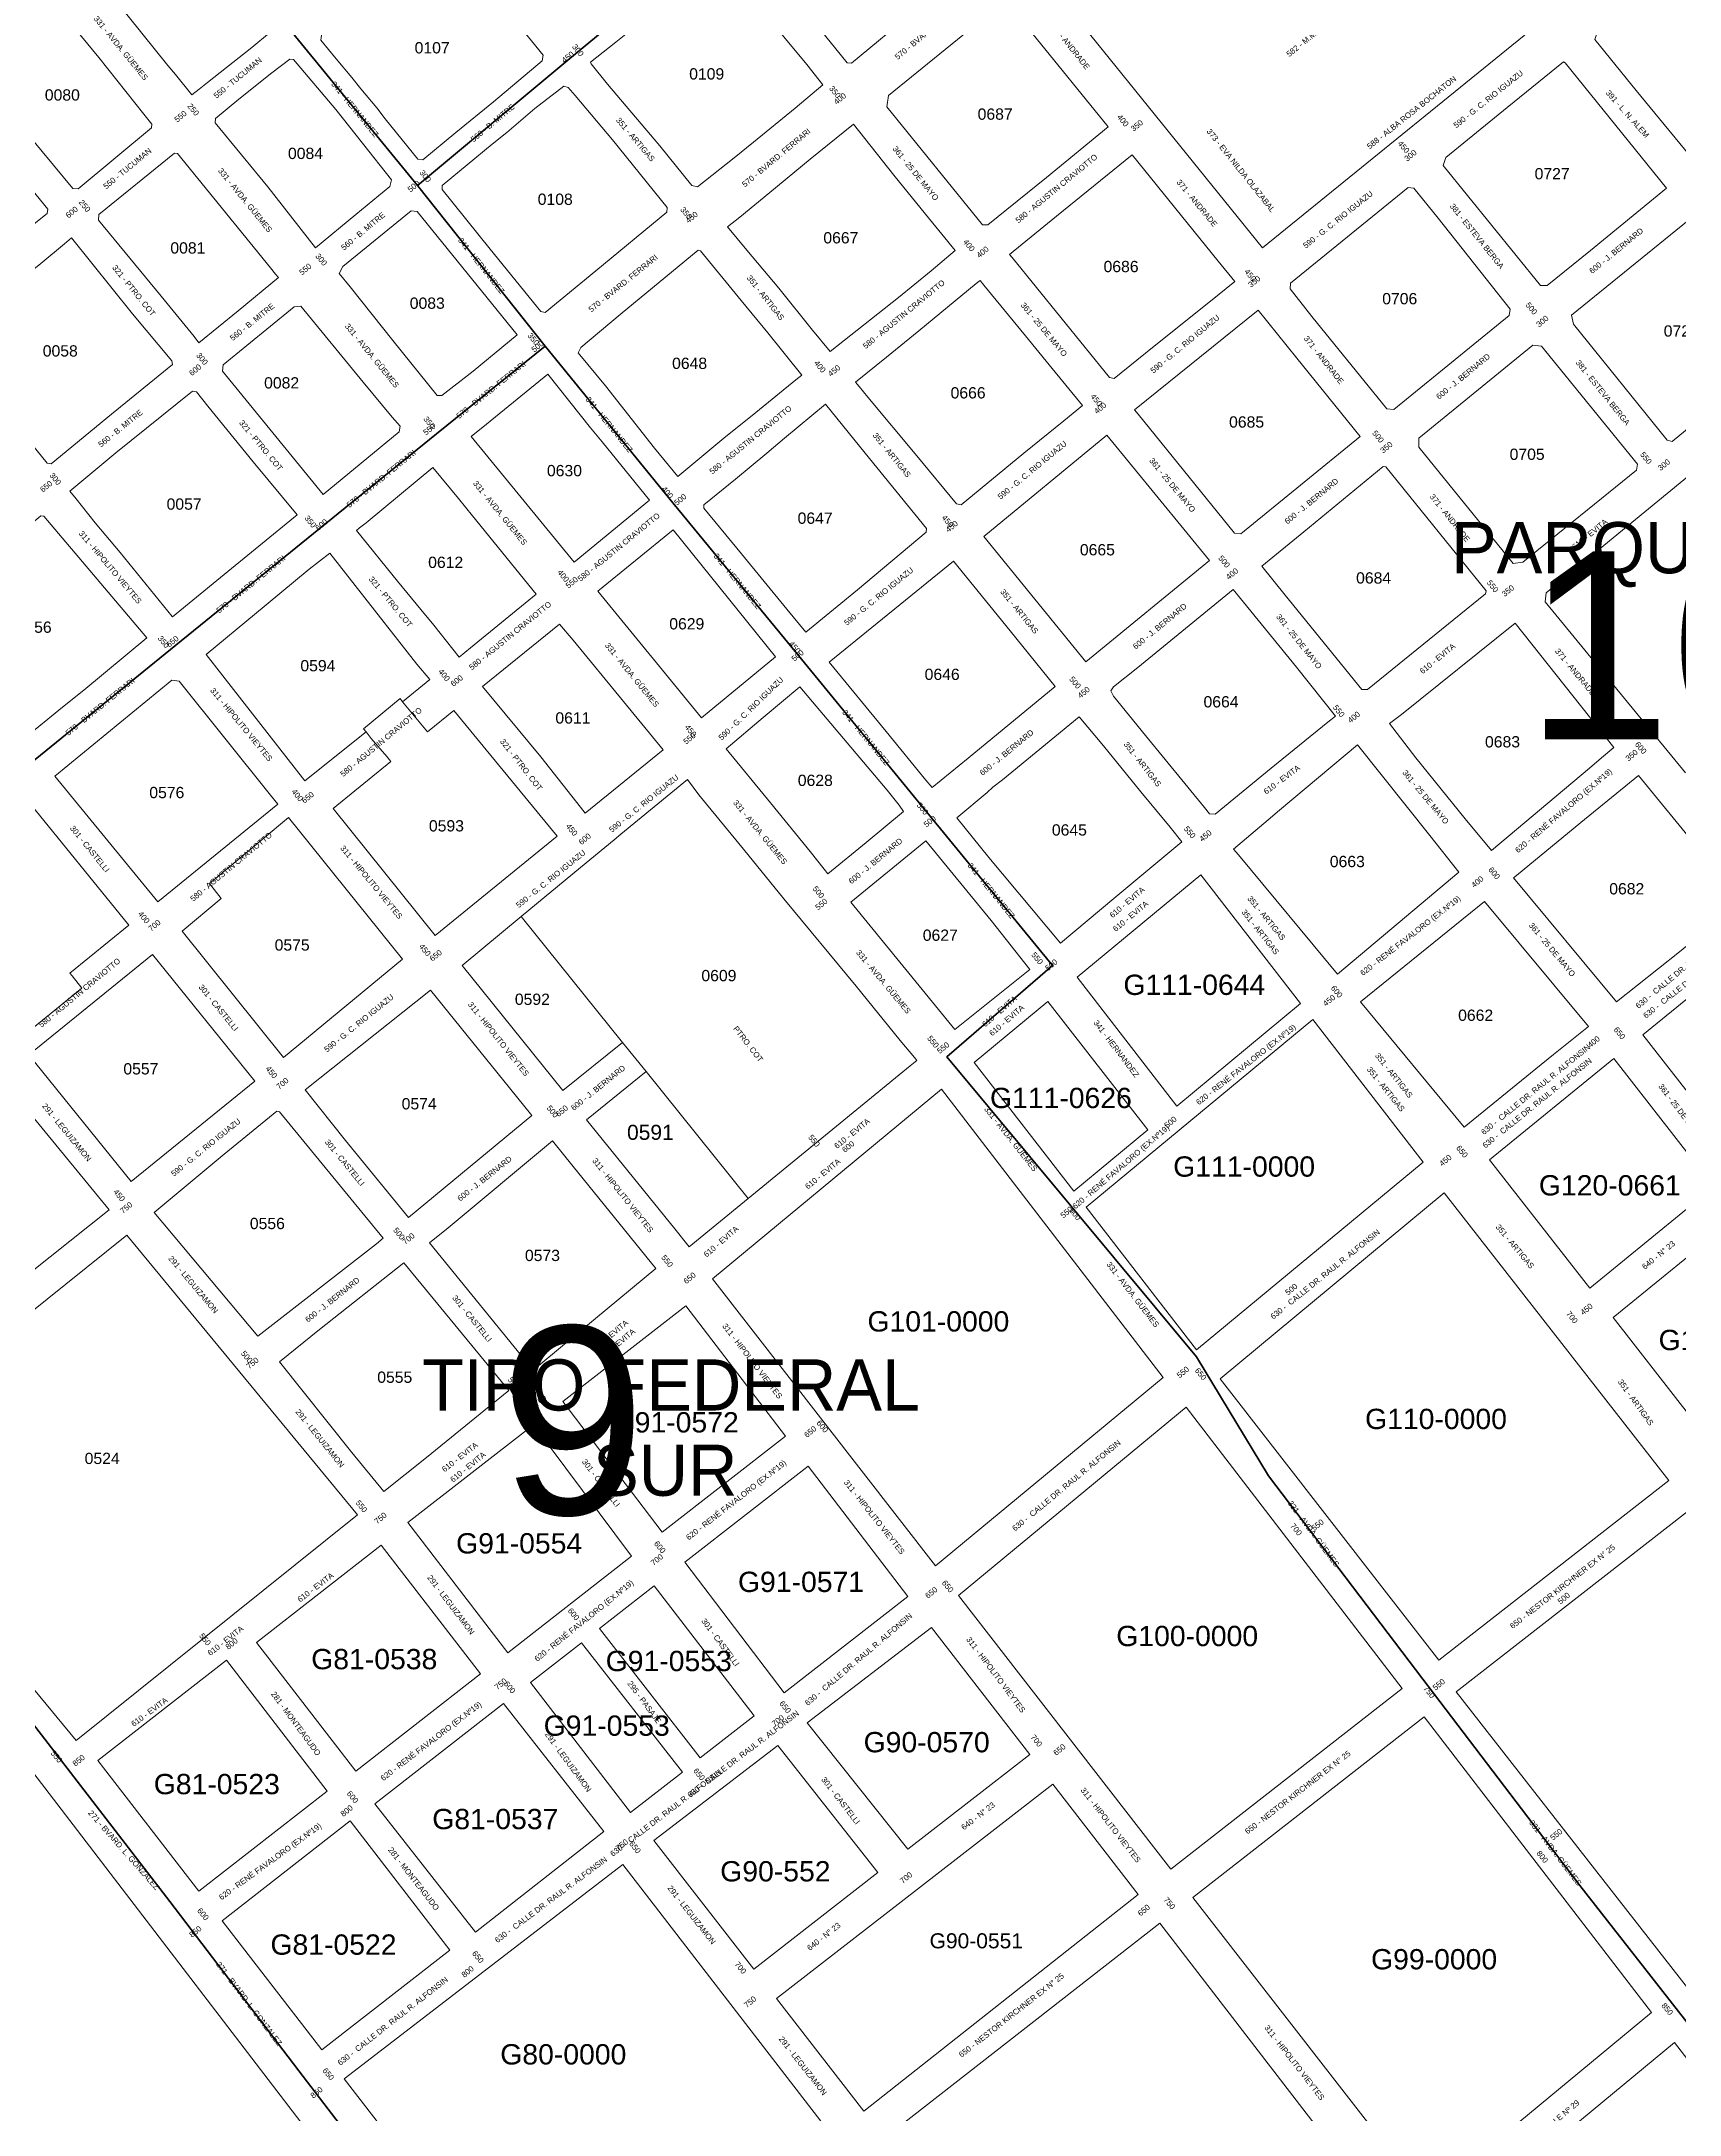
# Model space of a CAD drawing. Header units: millimetres. Extents: x -1182 to 19581, y -461 to 14363.
# Drawn here: x 16186 to 17057, y 10346 to 11450 of the extents above; entities that cross this region are included whole.
import ezdxf
from ezdxf.enums import TextEntityAlignment as Align

# ---------------------------------------------------------------- set-up
doc = ezdxf.new("R2010")
doc.units = ezdxf.units.MM
doc.layers.add('Barrios', color=70, linetype='Continuous', lineweight=40, true_color=0x94f532)
doc.layers.add('Barrios_Id', color=102, linetype='Continuous', lineweight=40)
doc.layers.add('Manzana', color=4, linetype='Continuous', lineweight=9)
doc.layers.add('Calle_id', color=7, linetype='Continuous')
doc.layers.add('Manzana_Id', color=6, linetype='Continuous')
doc.styles.add('Calle_Id', font='@Arial Unicode MS')
doc.styles.add('Manzana', font='@Arial Unicode MS')
doc.styles.add('SuperP', font='arial.ttf')

msp = doc.modelspace()

# ---------------------------------------------------------------- linework, layer by layer
at = {"layer": 'Barrios', "lineweight": 50}
for points in [[(17094.9, 11941.9), (16984.7, 11860.8), (16953.7, 11838), (16872, 11771), (16790.8, 11704.5), (16709.4, 11639.3), (16669.3, 11606.6), (16629, 11573.7), (16547.2, 11507), (16465.8, 11439.6), (16385.8, 11372.9)], [(16385.8, 11372.9), (16319.2, 11454.2), (16254.4, 11533.2), (16188.3, 11613.9), (16123.1, 11695.2), (16073, 11754.5)], [(16453.8, 11287.5), (16385.8, 11372.9)]]:
    msp.add_lwpolyline(points, dxfattribs=at)
at = {"layer": 'Barrios'}
for points in [[(16011.8, 10927.4), (16094.8, 10996.4), (16176.7, 11062.9), (16257.2, 11128.3), (16337, 11193), (16395.9, 11240.8), (16453.8, 11287.5)], [(16453.8, 11287.5), (16521.7, 11204), (16590.2, 11120.8), (16658.5, 11037.5), (16723.7, 10957.8), (16667.4, 10909.2), (16800.4, 10749.7), (16838.6, 10686.3), (16920.8, 10578.2), (17004.3, 10468.4), (17124, 10315.4)], [(16011.8, 10927.4), (15932.1, 10862.6), (16001, 10777.6), (16069.9, 10692.3), (16179.2, 10557), (16254, 10459.8), (16322.7, 10369.8), (16388.7, 10283.5)]]:
    msp.add_lwpolyline(points, dxfattribs=at)
at = {"layer": 'Manzana'}
for points in [[(17070.1, 11530.1), (17141.9, 11588.4), (17022.3, 11734.4), (16717.2, 11486.3), (16835.4, 11339.7), (16996.3, 11470.2)], [(17060.5, 11060.3), (16985.9, 11151.4), (16986.4, 11156.2), (17069.6, 11224.4), (17099.7, 11249)], [(16358.4, 11082.2), (16325.9, 11056.2), (16273.3, 11123.3), (16305.3, 11149.8), (16328.2, 11168.7), (16339.1, 11177.2), (16352.7, 11160.1), (16385.5, 11118.2), (16392.3, 11110.1), (16377.9, 11098.2)], [(16377.9, 11098.2), (16391.1, 11082.2), (16405.1, 11093.5), (16460.1, 11026.6), (16395.2, 10973.9), (16340.9, 11041.4), (16371.6, 11066.4), (16369.4, 11069.1), (16361.1, 11078.7), (16358.4, 11082.2)], [(16377.9, 11098.2), (16376.6, 11099.9), (16357.1, 11083.8), (16358.4, 11082.2)], [(16440.9, 10983.9), (16472.6, 11010.1), (16490.4, 11024.8), (16494, 11027.7), (16529.4, 11056.8), (16535.6, 11048.6), (16559.2, 11019.8), (16580.7, 10993.3), (16619.3, 10946.8), (16642.7, 10918), (16650.2, 10908.9), (16651.6, 10907.4), (16648, 10904.5), (16561.8, 10833.9)], [(16440.9, 10983.9), (16409.5, 10957.8), (16463.2, 10891.3), (16494.9, 10916.9)], [(16440.9, 10983.9), (16494.9, 10916.9)], [(16011.3, 10783.8), (16065.6, 10718.9), (16073.2, 10709.7), (16221.8, 10827.9), (16151.9, 10912.8)], [(16494.9, 10916.9), (16507.4, 10901.4)], [(16507.4, 10901.4), (16475.7, 10875.8), (16522.8, 10817.7), (16530.3, 10808.1), (16561.8, 10833.9)], [(16507.4, 10901.4), (16561.8, 10833.9)], [(16377.7, 10271.9), (16064.4, 10680.8), (15910.7, 10558.2), (16137.8, 10256.7)], [(17248.7, 10426.9), (17061.6, 10667.3), (16938.5, 10571.3), (17127.6, 10329.5)], [(16668.8, 10254.4), (16495.1, 10479.5), (16346.8, 10365.5), (16402, 10294.2)], [(16980, 10189.7), (16780.8, 10448.3), (16633.7, 10333.5), (16700.3, 10246.9)], [(17111.4, 10311), (17054.7, 10384.8), (16935.2, 10285.9), (16993.8, 10210.4)]]:
    msp.add_lwpolyline(points, dxfattribs=at)
for points in [[(17157, 11573.1), (17062, 11494.5), (17013.5, 11454.3), (17012.3, 11450.6), (17034.4, 11423.5), (17070, 11380.1), (17134.3, 11437.3), (17132.6, 11439.4), (17212, 11506.2)], [(16625.3, 11560.3), (16628.4, 11560), (16652.2, 11530.8), (16681.9, 11494.5), (16681.6, 11491.6), (16650.6, 11466.1), (16616.7, 11438), (16614.5, 11438.2), (16562.3, 11502.7), (16561.9, 11507.9), (16588.6, 11529.9)], [(16253.8, 11522), (16254.6, 11521.2), (16273.9, 11497.9), (16307.1, 11457.4), (16307.1, 11454.2), (16297.6, 11446.3), (16274.1, 11427.7), (16269.6, 11424.1), (16265.8, 11421.2), (16257, 11431.9), (16253, 11436.8), (16225.3, 11471.1), (16213.4, 11485.7), (16213.7, 11489.2)], [(16398.3, 11505.9), (16365, 11479), (16335, 11454.5), (16334.6, 11451.6), (16334.4, 11450.2), (16342.5, 11440.3), (16350.8, 11430.4), (16355.7, 11424.3), (16364.1, 11414.2), (16368.6, 11408.4), (16386, 11387), (16388.7, 11386.5), (16406.2, 11401.1), (16426.2, 11417.4), (16452.2, 11439.2), (16452.7, 11442.3), (16423.9, 11477.8), (16401, 11505.7)], [(16544.8, 11492.4), (16517.1, 11469.8), (16491.4, 11449.2), (16477.8, 11438.5), (16478.3, 11437.7), (16486.9, 11426.8), (16514.8, 11394.1), (16531.8, 11373), (16534.8, 11372.2), (16554.4, 11387.6), (16564.6, 11395.9), (16586.7, 11414.1), (16601.5, 11426.4), (16593, 11437.3), (16580.7, 11452), (16547.8, 11492.3)], [(16191.4, 11471), (16193.3, 11468.7), (16201.2, 11459.3), (16216.3, 11441), (16240.2, 11410.9), (16244.5, 11405.6), (16244.2, 11403.6), (16205.3, 11371.2), (16202.4, 11371.4), (16175.8, 11403.5), (16165.5, 11416.3), (16150.1, 11435), (16150.2, 11437.4), (16180.6, 11462.5), (16189, 11469.3)], [(16700.1, 11469.9), (16712.8, 11454.1), (16753.3, 11404.1), (16720.5, 11377.2), (16689.3, 11352), (16686.5, 11351.9), (16635.6, 11414.7), (16636.4, 11420.8), (16666.6, 11445.2), (16696.6, 11469.6)], [(16317.8, 11440.1), (16308.2, 11432.9), (16290.7, 11418.8), (16278.3, 11408.6), (16278.1, 11406.3), (16306.1, 11372.2), (16331.6, 11339.8), (16353, 11357.5), (16371.1, 11372.4), (16372, 11376), (16356.6, 11395.4), (16342.3, 11413.4), (16319.9, 11439.9)], [(16995.7, 11438.8), (16996.5, 11438.1), (17050.4, 11371.5), (17010, 11338.4), (16986.9, 11319.7), (16983.4, 11319.7), (16931.6, 11383.6), (16933, 11387.8), (16965.7, 11414.5)], [(16133.3, 11423.3), (16137.2, 11423.2), (16146.2, 11412.1), (16175.9, 11376.4), (16189.1, 11360.4), (16188.8, 11358), (16182.7, 11353.3), (16155.4, 11330.4), (16125.9, 11306.3), (16123, 11306.6), (16085.5, 11352.3), (16069.7, 11371.8), (16083.3, 11383), (16103.6, 11399.3), (16124, 11416.2), (16126.6, 11418.2)], [(16463.6, 11425.8), (16465.9, 11425.1), (16469.7, 11420.8), (16489.6, 11397.3), (16518.7, 11361.2), (16518.5, 11358.7), (16480.7, 11327.5), (16453.8, 11305.4), (16451.4, 11305.8), (16424.5, 11339), (16399, 11370.7), (16398.9, 11373), (16425.5, 11394.9), (16433.3, 11401.1), (16448.3, 11413.9)], [(16617.8, 11405.6), (16639.2, 11378.4), (16656.1, 11357.7), (16672, 11338.4), (16659.1, 11327.5), (16641.7, 11313.4), (16605.4, 11284.5), (16596, 11295.9), (16578, 11318.3), (16561.1, 11338.5), (16550.8, 11350.9), (16557.4, 11356.1), (16573.3, 11369.1), (16594.7, 11387)], [(16256.4, 11390.2), (16258.1, 11389.9), (16307.5, 11329.1), (16310.3, 11325.7), (16311.8, 11323.9), (16290.3, 11306.3), (16269.5, 11289.2), (16266.9, 11292.5), (16249.4, 11314), (16216.1, 11354.5), (16216.2, 11357.4)], [(16766.2, 11389.3), (16725.9, 11356.6), (16700.9, 11336.2), (16702.2, 11334.6), (16754, 11270.7), (16756.6, 11270.3), (16776.9, 11286.7), (16807.8, 11311.4), (16820.7, 11321.9), (16811.9, 11332.7)], [(16912.9, 11371.8), (16916, 11371.5), (16928.9, 11355.5), (16967.3, 11307.1), (16966.8, 11303.7), (16905.3, 11253.7), (16901.6, 11254), (16861.8, 11303.2), (16850.2, 11318), (16850.4, 11321)], [(16382.5, 11359.4), (16346, 11329.8), (16344.2, 11326.1), (16349.9, 11319), (16372.6, 11290.4), (16396.2, 11261.2), (16398.8, 11261.1), (16415.4, 11274.1), (16438.9, 11293.4), (16385.7, 11359.1)], [(17061.9, 11354.3), (17065.1, 11354.2), (17116.3, 11291.1), (17115.5, 11287.1), (17060.5, 11242.5), (17053.4, 11236.7), (17050.9, 11237.4), (17000.9, 11299.2), (16999.9, 11304)], [(16201.6, 11345), (16234.2, 11304.7), (16255.1, 11279.7), (16255.4, 11277.6), (16223, 11251.2), (16190.9, 11224.8), (16188.8, 11225.1), (16167.3, 11251.6), (16136.8, 11289.6), (16137, 11292.5), (16151.9, 11304.7), (16171.5, 11320.2), (16185.3, 11331.4), (16198, 11341.9)], [(16535.1, 11338.5), (16493.6, 11304.2), (16472.7, 11286.8), (16471.3, 11283.8), (16485.8, 11266.4), (16512, 11233.2), (16524.4, 11218.1), (16548.9, 11238.4), (16565.8, 11252.2), (16587.2, 11269.5), (16590.4, 11272), (16572.2, 11294.5), (16558, 11311.7), (16536.4, 11338.2)], [(16685.2, 11322.3), (16687.2, 11319.8), (16709.4, 11292.9), (16722, 11277.5), (16739.7, 11255.9), (16729.8, 11247.7), (16708.4, 11230.4), (16675.2, 11203), (16672.6, 11203.5), (16651.6, 11229), (16625.5, 11260.2), (16620.9, 11265.9), (16618.9, 11268.3), (16635.3, 11281.6), (16652.5, 11295.5), (16683.1, 11320.8)], [(16323.8, 11308.7), (16320.1, 11308.4), (16282.4, 11277.4), (16282, 11274.1), (16335.6, 11208.5), (16376.1, 11241.9), (16376.5, 11244.8), (16372.4, 11249.6), (16356.9, 11268.3)], [(16833.1, 11306.6), (16853.7, 11281), (16887.5, 11239.3), (16824, 11187.5), (16820.5, 11188), (16769.3, 11251.2), (16767.4, 11253.5)], [(16979.3, 11288), (16918.6, 11238.4), (16918.7, 11233.7), (16968.9, 11171.7), (16974, 11172.4), (17034.5, 11221.5), (17035, 11224.7), (16984, 11287.5)], [(16266, 11263.5), (16268.2, 11263.2), (16274.2, 11255.5), (16298.4, 11225.8), (16321.7, 11197.6), (16280.9, 11164.3), (16255.5, 11143.4), (16255.2, 11143.6), (16227.5, 11177.6), (16214.3, 11193.5), (16204.1, 11206.1), (16200.8, 11210.3), (16225.2, 11230.6)], [(16455.2, 11272.5), (16477.9, 11244), (16484.1, 11236.6), (16509.2, 11205.5), (16469.2, 11172.4), (16414.3, 11239.4), (16422.5, 11245.9)], [(16603, 11256.6), (16624.1, 11230.5), (16656.7, 11190.4), (16656.5, 11188.5), (16619.9, 11157.8), (16592.4, 11135.2), (16582.4, 11147.4), (16558.3, 11177), (16538.1, 11201.3), (16538.2, 11203), (16555, 11216.7), (16571.7, 11230.5), (16581.1, 11238.4)], [(16752.7, 11240.1), (16687.1, 11186.1), (16741.5, 11119.5), (16807.2, 11173.4)], [(16387.6, 11147.3), (16375.1, 11162.4), (16353.3, 11189.4), (16355, 11190.7), (16358.4, 11193.4), (16394, 11222.9), (16407.6, 11206.3), (16415.1, 11197.1), (16448.9, 11155.4), (16414, 11126.9), (16407.9, 11121.9), (16394.5, 11138.9)], [(16899.7, 11223.4), (16857.4, 11188.7), (16835.1, 11170.4), (16847.6, 11155), (16888.4, 11104.8), (16891.4, 11104.7), (16954.2, 11155.7), (16954.5, 11157.3), (16901.1, 11223.2)], [(16158.1, 11100.4), (16121, 11144.6), (16160.9, 11176.9), (16185.3, 11197.2), (16186.9, 11197), (16241.8, 11132.3), (16208.2, 11104.4), (16196.9, 11095.3), (16176.4, 11078.6)], [(16521.9, 11189.7), (16481.8, 11157), (16537, 11089.7), (16576.4, 11122.1)], [(16671, 11173.1), (16701.2, 11136), (16725.1, 11106.3), (16678.9, 11068.2), (16659.7, 11052.5), (16656.3, 11056.5), (16635.2, 11082.3), (16604.8, 11119.2)], [(16819.8, 11157.9), (16853.5, 11116.7), (16874.3, 11090.5), (16870.2, 11087.4), (16840, 11062.8), (16810.2, 11038.4), (16807.3, 11038.6), (16804.6, 11042), (16773.2, 11080.2), (16756.2, 11101.1), (16754.8, 11104), (16756.2, 11106.2), (16769.2, 11116.5)], [(16461.4, 11139.5), (16468.6, 11131), (16495.4, 11098.3), (16516.5, 11072.7), (16475, 11039), (16472.5, 11042.2), (16451.5, 11068.9), (16420.4, 11106.3)], [(16969.9, 11140), (16909.5, 11091.4), (16903.1, 11086.6), (16917, 11068.4), (16943.4, 11036), (16957.4, 11019.1), (17009.4, 11062.8), (17015.9, 11068.3), (17022.4, 11073.8)], [(16255.1, 11109.7), (16192.8, 11058.7), (16247.7, 10991.7), (16311.4, 11043.7), (16307.5, 11048.5), (16258.9, 11109.1)], [(16589.2, 11106.2), (16635.7, 11051.1), (16642.1, 11043.1), (16644.5, 11039.9), (16624.6, 11023.4), (16604.2, 11006.6), (16602.2, 11009.1), (16594.7, 11018.5), (16573.6, 11044.5), (16550.1, 11073.2), (16569.7, 11089.9)], [(16737.9, 11090.2), (16697.1, 11056.7), (16692, 11052.8), (16688.9, 11049.9), (16672.8, 11036.5), (16689.9, 11015.3), (16727.9, 10969.8), (16756.4, 10993.5), (16792.5, 11023.6), (16786.3, 11031.4), (16770.7, 11050.3), (16750.9, 11074.8)], [(16886.1, 11075.3), (16924.5, 11027.1), (16940, 11007.5), (16875.4, 10953.2), (16822.7, 11016.7), (16820, 11019.8), (16838.5, 11035.3), (16844.6, 11040.5)], [(17035.6, 11059), (17004.8, 11034), (16970.7, 11005.8), (16969.1, 11004.5), (17023.9, 10938.5), (17057.3, 10965.2), (17089.2, 10991), (17090.3, 10992), (17070.6, 11016), (17069.8, 11017), (17068.3, 11018.9)], [(16177.8, 11046.4), (16232.1, 10979.4), (16200.8, 10953.8), (16202, 10952.4), (16207.1, 10945.8), (16171.7, 10916.9), (16110.7, 10991.6)], [(16317.1, 11036.6), (16275.1, 11001.5), (16281.4, 10993.6), (16260.5, 10976.2), (16314.5, 10909), (16377.8, 10961.3)], [(16656.4, 11024.2), (16616.4, 10991.6), (16671.8, 10923.8), (16711.7, 10955.7), (16691.1, 10981.8)], [(16802.7, 11006.1), (16855.7, 10937.6), (16789.8, 10883.1), (16736.8, 10951.6)], [(16953.6, 10991.9), (16887.7, 10938.6), (16942.8, 10871.8), (16980.9, 10902.8), (16990.3, 10910.6), (17009, 10925.4)], [(17103.6, 10974.5), (17157, 10906.3), (17091.2, 10852.7), (17037.9, 10920.9)], [(16244.8, 10963.7), (16178.9, 10910.3), (16233.4, 10843), (16299.3, 10896.4)], [(16392.8, 10944.8), (16326, 10891.7), (16347.5, 10864.7), (16381, 10823.8), (16446.6, 10878.1), (16434.7, 10892.7)], [(16721.3, 10938.8), (16774.4, 10870.4), (16735, 10837.8), (16682, 10906.3)], [(16862.3, 10929.1), (16921, 10853.2), (16800.3, 10753.4), (16741.6, 10829.3)], [(17022.4, 10908.3), (16956.3, 10854.5), (17009.7, 10786.2), (17075.7, 10840.1)], [(16664.7, 10892), (16782.6, 10738.7), (16661.4, 10638.5), (16542.8, 10791.2)], [(16310.9, 10880.4), (16294.5, 10866.8), (16282.9, 10857.5), (16245.6, 10826.5), (16300.8, 10760.7), (16364, 10809.8), (16367.6, 10812.8), (16312.3, 10880)], [(16468.6, 10851), (16457.7, 10864.5), (16402.1, 10818.2), (16392.1, 10810.3), (16447.4, 10742.6), (16512.6, 10796.7)], [(16932.1, 10836.9), (16813, 10738), (16929.3, 10588.3), (17051.7, 10683.9)], [(17087.9, 10824.2), (17022, 10770.5), (17075.3, 10702.3), (17141.1, 10755.9)], [(16231.1, 10814.4), (16353.9, 10665.5), (16204.1, 10545.4), (16081.3, 10694.2)], [(16378.5, 10799.6), (16434.4, 10731.8), (16390.6, 10696), (16367.9, 10678), (16350.9, 10698.8), (16312.3, 10747), (16333.7, 10764.1)], [(16528.6, 10776.7), (16463.2, 10725.8), (16516, 10656.3), (16581.6, 10707.4)], [(16794.8, 10722.8), (16909.8, 10573.2), (16786.7, 10477.1), (16673.7, 10622.7)], [(16447.5, 10713.5), (16380.7, 10661.4), (16433.9, 10592.2), (16499.7, 10643.6)], [(16593.7, 10691.5), (16646.8, 10622.1), (16580.9, 10570.8), (16528.1, 10640.3)], [(16366.5, 10649.4), (16419.4, 10580.9), (16353, 10529.1), (16300.1, 10597.6)], [(16482.6, 10605), (16511.8, 10627.8), (16565, 10558.6), (16536.3, 10536.2)], [(16473.1, 10597.5), (16526.8, 10528.7), (16499.2, 10507.2), (16446, 10576.4)], [(16284.1, 10588.2), (16337.7, 10518.6), (16269.4, 10465.4), (16215.7, 10534.8)], [(16431.6, 10565.1), (16363.1, 10511.7), (16416.6, 10443.5), (16485, 10497)], [(16921.5, 10558), (16798.4, 10462), (16922.9, 10301.7), (17042.5, 10400.7)], [(16349.9, 10502.8), (16403, 10434), (16334.9, 10380.8), (16281.8, 10449.6)]]:
    msp.add_lwpolyline(points, close=True, dxfattribs=at)
at = {"layer": 'Manzana', "linetype": 'Continuous'}
for points in [[(16593.1, 10554.8), (16646.8, 10487.7), (16711.7, 10538), (16659.3, 10605.7)], [(16630.8, 10475.3), (16577.5, 10542.8), (16511.6, 10492.2), (16564.7, 10423.8)], [(16643.1, 10459.6), (16576.9, 10408.2), (16623.3, 10348.3), (16769.3, 10463.6), (16723.9, 10522.2)]]:
    msp.add_lwpolyline(points, close=True, dxfattribs=at)

# ---------------------------------------------------------------- texts
at = {"color": 32, "true_color": 0xe3621c, "style": 'Calle_Id'}
for s, p in [('450', (16465.8, 11441.2, 1)), ('400', (16610.6, 11419.1, 1)), ('550', (16259.7, 11409.7, 1)), ('350', (16768.6, 11404.8, 1)), ('300', (16914.2, 11388.9, 1)), ('500', (16383.8, 11372.5, 1)), ('600', (16201.8, 11358.7, 1)), ('450', (16531.7, 11356, 1)), ('400', (16686.5, 11337.5, 1)), ('550', (16326.1, 11328.4, 1)), ('350', (16831.1, 11321.8, 1)), ('300', (16984.4, 11300.7, 1)), ('500', (16449.7, 11287.3, 1)), ('600', (16267.5, 11274.8, 1)), ('450', (16607.5, 11274.4, 1)), ('400', (16749.1, 11254.5, 1)), ('550', (16392.1, 11243.2, 1)), ('350', (16901.4, 11233.6, 1)), ('300', (17049.1, 11224.3, 1)), ('650', (16188.2, 11212.8, 1)), ('500', (16525.6, 11205.8, 1)), ('600', (16334.7, 11192.4, 1)), ('450', (16670.1, 11191.5, 1)), ('550', (16467.9, 11161.7, 1)), ('400', (16819.3, 11166.3, 1)), ('350', (16966.1, 11157.3, 1)), ('650', (16255.4, 11130.3, 1)), ('500', (16588.1, 11122.8, 1)), ('600', (16406.7, 11109.4, 1)), ('450', (16740.3, 11103.2, 1)), ('400', (16884.1, 11090, 1)), ('550', (16530.5, 11078.7, 1)), ('350', (17031.9, 11069.7, 1)), ('650', (16327.4, 11047.3, 1)), ('500', (16658.4, 11034.6, 1)), ('600', (16474.8, 11025.2, 1)), ('450', (16805.1, 11026.9, 1)), ('400', (16949.8, 11002.4, 1)), ('550', (16600.7, 10990.5, 1)), ('700', (16245.8, 10979.2, 1)), ('650', (16395.5, 10963.2, 1)), ('500', (16723.1, 10958.2, 1)), ('450', (16870.9, 10939.3, 1)), ('550', (16665.5, 10914.1, 1)), ('400', (17011.7, 10917.3, 1)), ('700', (16313.9, 10895.1, 1)), ('650', (16462.6, 10880.5, 1)), ('500', (16786.5, 10874.5, 1)), ('600', (16615, 10861.5, 1)), ('450', (16932.8, 10854.2, 1)), ('750', (16230.8, 10829, 1)), ('550', (16731.2, 10826.6, 1)), ('700', (16381, 10812.5, 1)), ('650', (16530.6, 10791.6, 1)), ('500', (16850.8, 10785.6, 1)), ('450', (17007.9, 10775, 1)), ('750', (16298, 10746.3, 1)), ('550', (16793.1, 10741.5, 1)), ('700', (16451.1, 10726.4, 1)), ('650', (16594.8, 10709.8, 1)), ('750', (16366.1, 10663.8, 1)), ('550', (16864.8, 10660.2, 1)), ('700', (16513.2, 10641.7, 1)), ('650', (16659.2, 10624.2, 1)), ('500', (16995.8, 10621.2, 1)), ('800', (16286.9, 10597, 1)), ('750', (16430.1, 10575.6, 1)), ('550', (16929.3, 10575.3, 1)), ('700', (16577.6, 10556.1, 1)), ('850', (16205.5, 10534.9, 1)), ('650', (16727.4, 10540.6, 1)), ('800', (16348.1, 10508.1, 1)), ('750', (16494.6, 10490, 1)), ('550', (16991.8, 10495.5, 1)), ('700', (16645.8, 10472.5, 1)), ('650', (16772.3, 10455.2, 1)), ('850', (16267.6, 10443.8, 1)), ('800', (16412.5, 10422.5, 1)), ('750', (16562.8, 10406.4, 1)), ('850', (16332.1, 10358.2, 1))]:
    msp.add_text(s, height=3, rotation=39.3589, dxfattribs=at).set_placement(p, align=Align.MIDDLE)
at = {"color": 40, "true_color": 0xe6bd19, "style": 'Calle_Id'}
for s, p in [('300', (16471.2, 11444.9, 1)), ('350', (16608, 11422.7, 1)), ('250', (16266.5, 11413.3, 1)), ('400', (16761.2, 11407.5, 1)), ('450', (16910.6, 11393.4, 1)), ('300', (16390, 11377.9, 1)), ('250', (16208.7, 11362.1, 1)), ('350', (16528.8, 11358.2, 1)), ('400', (16679.3, 11341.1, 1)), ('300', (16334.6, 11333.5, 1)), ('450', (16829, 11325.2, 1)), ('500', (16978.6, 11307.5, 1)), ('350', (16447.5, 11291.2, 1)), ('300', (16271.2, 11280.7, 1)), ('400', (16600, 11276.6, 1)), ('450', (16747.1, 11258.8, 1)), ('350', (16392.1, 11246.8, 1)), ('500', (16897, 11239.3, 1)), ('550', (17039.6, 11227.9, 1)), ('300', (16193.1, 11216.8, 1)), ('400', (16518.8, 11209.6, 1)), ('350', (16328.8, 11194.1, 1)), ('450', (16667.9, 11194.3, 1)), ('500', (16815.1, 11172.8, 1)), ('400', (16463.4, 11165.2, 1)), ('550', (16958, 11159.7, 1)), ('350', (16250.7, 11130.1, 1)), ('450', (16586.6, 11127.2, 1)), ('400', (16400, 11112.4, 1)), ('500', (16735.8, 11108.4, 1)), ('550', (16876.1, 11093.3, 1)), ('450', (16531.2, 11082.8, 1)), ('600', (17036.8, 11073.7, 1)), ('400', (16321.9, 11048.5, 1)), ('500', (16654.6, 11041.3, 1)), ('450', (16467.9, 11030.1, 1)), ('550', (16796.8, 11028.8, 1)), ('600', (16958.8, 11007, 1)), ('500', (16599.2, 10996.9, 1)), ('400', (16240.2, 10983.5, 1)), ('450', (16389.8, 10966.1, 1)), ('550', (16715.6, 10961.7, 1)), ('600', (16875, 10944, 1)), ('550', (16660.2, 10917.3, 1)), ('650', (17025.5, 10921.9, 1)), ('450', (16308.1, 10901.1, 1)), ('500', (16457.7, 10880.2, 1)), ('550', (16596.9, 10864.6, 1)), ('650', (16941.7, 10858.9, 1)), ('450', (16227.1, 10835.6, 1)), ('600', (16735.8, 10825.6, 1)), ('500', (16376, 10815.2, 1)), ('550', (16518.7, 10800.6, 1)), ('700', (17000.2, 10770.7, 1)), ('500', (16295, 10749.6, 1)), ('550', (16437, 10735.6, 1)), ('650', (16802.6, 10740.5, 1)), ('600', (16601.3, 10712.6, 1)), ('550', (16356, 10670.1, 1)), ('700', (16853.4, 10657.8, 1)), ('600', (16514.8, 10648.4, 1)), ('650', (16668, 10627.5, 1)), ('600', (16468.9, 10612.7, 1)), ('550', (16272.8, 10599.3, 1)), ('600', (16434.9, 10573.8, 1)), ('750', (16924.2, 10571.3, 1)), ('650', (16581.5, 10563.3, 1)), ('700', (16715.2, 10545.4, 1)), ('550', (16193.7, 10536.9, 1)), ('650', (16535.7, 10527.5, 1)), ('600', (16351.3, 10515.4, 1)), ('650', (16501.6, 10488.7, 1)), ('800', (16984.4, 10483.6, 1)), ('750', (16786, 10458.9, 1)), ('600', (16271.7, 10453.1, 1)), ('650', (16418, 10430.3, 1)), ('700', (16557.7, 10424.6, 1)), ('850', (17050.9, 10402.6, 1)), ('650', (16338.4, 10368, 1))]:
    msp.add_text(s, height=3, rotation=309.3589, dxfattribs=at).set_placement(p, align=Align.MIDDLE)
at = {"layer": 'Barrios', "char_height": 27.226, "width": 759.763, "attachment_point": 1, "style": 'SuperP'}
for s, insert in [('{\\fConstantia|b0|i0|c0|p18;PARQUE}', (16935.8, 11193.8)), ('{\\fConstantia|b0|i0|c0|p18;TIRO FEDERAL\\P         SUR}', (16388.2, 10748.3))]:
    msp.add_mtext(s, dxfattribs=dict(at, insert=insert))
at = {"layer": 'Barrios_Id', "style": 'Manzana'}
for s, p in [('10', (17052.9, 11128.2)), ('9', (16468.5, 10715.8))]:
    msp.add_text(s, height=100, dxfattribs=at).set_placement(p, align=Align.MIDDLE_CENTER)
at = {"layer": 'Calle_id', "color": 7, "style": 'Calle_Id'}
for s, rotation, p in [('331 - AVDA. GÜEMES', 309.3089, (16228.2, 11446.2, 1)), ('570 - BVARD. FERRARI', 39.8305, (16658, 11455.5, 1)), ('371 - ANDRADE', 308.6135, (16732.9, 11447.4, 1)), ('550 - TUCUMAN', 39.4333, (16290.1, 11430.2, 1)), ('341 - HERNANDEZ', 309.3377, (16352.5, 11413.5, 1)), ('590 - G. C. RIO IGUAZU', 38.8117, (16955.6, 11418.9, 1)), ('391 - L. N. ALEM', 311.5661, (17029.7, 11411, 1)), ('560 - B. MITRE', 39.82, (16425.8, 11406.2, 1)), ('351 - ARTIGAS', 310.4808, (16501.8, 11397.4, 1)), ('570 - BVARD. FERRARI', 39.8156, (16576.7, 11387.7, 1)), ('550 - TUCUMAN', 39.4138, (16231.4, 11382, 1)), ('361 - 25 DE MAYO', 309.1417, (16650.9, 11379.4, 1)), ('580 - AGUSTIN CRAVIOTTO', 39.4608, (16725.8, 11371.3, 1)), ('331 - AVDA. GÜEMES', 309.2042, (16294.3, 11365.3, 1)), ('371 - ANDRADE', 309.635, (16800.6, 11363.5, 1)), ('590 - G. C. RIO IGUAZU', 38.6135, (16875.6, 11354.8, 1)), ('381 - ESTEVA BERGA', 308.8041, (16949.6, 11346, 1)), ('560 - B. MITRE', 39.8696, (16356.8, 11348.6, 1)), ('341 - HERNANDEZ', 308.5397, (16419.8, 11330.2, 1)), ('600 - J. BERNARD', 39.3263, (17023.7, 11338.2, 1)), ('321 - PTRO. COT', 309.0326, (16234.9, 11317, 1)), ('570 - BVARD. FERRARI', 38.8864, (16495.2, 11320.9, 1)), ('351 - ARTIGAS', 308.3122, (16571, 11313.2, 1)), ('580 - AGUSTIN CRAVIOTTO', 39.4551, (16644.6, 11304.4, 1)), ('560 - B. MITRE', 38.8168, (16297.8, 11300.3, 1)), ('361 - 25 DE MAYO', 309.7158, (16719.2, 11296.3, 1)), ('331 - AVDA. GÜEMES', 309.2146, (16361.8, 11282.6, 1)), ('590 - G. C. RIO IGUAZU', 39.5737, (16794.2, 11288.6, 1)), ('371 - ANDRADE', 308.3741, (16868.1, 11280.1, 1)), ('570 - BVARD. FERRARI', 38.8864, (16424.9, 11264.2, 1)), ('600 - J. BERNARD', 39.3263, (16942.2, 11271.3, 1)), ('381 - ESTEVA BERGA', 308.8041, (17016.6, 11262.7, 1)), ('560 - B. MITRE', 38.9137, (16227.7, 11243.7, 1)), ('341 - HERNANDEZ', 309.1109, (16487.8, 11245.7, 1)), ('580 - AGUSTIN CRAVIOTTO', 39.1722, (16563, 11237.6, 1)), ('321 - PTRO. COT', 309.6755, (16302.5, 11234.6, 1)), ('351 - ARTIGAS', 309.2315, (16638.2, 11229.5, 1)), ('570 - BVARD. FERRARI', 39.0528, (16366.5, 11216.9, 1)), ('590 - G. C. RIO IGUAZU', 39.5737, (16712.9, 11221.5, 1)), ('361 - 25 DE MAYO', 309.3286, (16787.5, 11213.5, 1)), ('331 - AVDA. GÜEMES', 309.1584, (16430, 11198.9, 1)), ('600 - J. BERNARD', 39.5291, (16861.5, 11205, 1)), ('371 - ANDRADE', 308.751, (16935.2, 11196, 1)), ('580 - AGUSTIN CRAVIOTTO', 39.1722, (16492.9, 11180.5, 1)), ('311 - HIPOLITO VIEYTES', 310.1008, (16222.3, 11169.8, 1)), ('610 - EVITA', 39.3658, (17009.6, 11187.4, 1)), ('570 - BVARD. FERRARI', 39.0528, (16297.1, 11160.7, 1)), ('341 - HERNANDEZ', 309.465, (16556, 11162.4, 1)), ('321 - PTRO. COT', 309.6234, (16371.5, 11151.4, 1)), ('590 - G. C. RIO IGUAZU', 39.278, (16631.2, 11154.3, 1)), ('351 - ARTIGAS', 309.2315, (16706.1, 11146.3, 1)), ('580 - AGUSTIN CRAVIOTTO', 39.1722, (16435.1, 11133.4, 1)), ('600 - J. BERNARD', 39.5291, (16780.8, 11138.4, 1)), ('361 - 25 DE MAYO', 308.6044, (16854.9, 11130.3, 1)), ('331 - AVDA. GÜEMES', 309.1522, (16500.2, 11112.7, 1)), ('610 - EVITA', 39.0793, (16928.6, 11121.2, 1)), ('371 - ANDRADE', 309.6112, (17002, 11114, 1)), ('570 - BVARD. FERRARI', 39.0528, (16216.9, 11095.6, 1)), ('590 - G. C. RIO IGUAZU', 44.1424, (16563.2, 11094.6, 1)), ('311 - HIPOLITO VIEYTES', 309.5161, (16292.1, 11086.1, 1)), ('580 - AGUSTIN CRAVIOTTO', 39.7571, (16366.4, 11076.8, 1)), ('341 - HERNANDEZ', 309.3589, (16624.4, 11079.2, 1)), ('321 - PTRO. COT', 307.913, (16441, 11064.7, 1)), ('600 - J. BERNARD', 39.5291, (16699.3, 11071.2, 1)), ('351 - ARTIGAS', 308.352, (16771.6, 11065, 1)), ('610 - EVITA', 36.6569, (16845.7, 11056.8, 1)), ('590 - G. C. RIO IGUAZU', 38.9842, (16506.2, 11044.1, 1)), ('361 - 25 DE MAYO', 309.6767, (16922.3, 11047.5, 1)), ('331 - AVDA. GÜEMES', 309.1522, (16568.4, 11029, 1)), ('301 - CASTELLI', 308.9433, (16211.4, 11019.9, 1)), ('580 - AGUSTIN CRAVIOTTO', 39.7158, (16286.6, 11010.4, 1)), ('311 - HIPOLITO VIEYTES', 309.5394, (16361.3, 11002.2, 1)), ('600 - J. BERNARD', 39.5555, (16629.5, 11013.5, 1)), ('590 - G. C. RIO IGUAZU', 38.9842, (16456.7, 11004, 1)), ('341 - HERNANDEZ', 309.2387, (16691.1, 10997.7, 1)), ('610 - EVITA', 40.2745, (16763.4, 10991.5, 1)), ('610 - EVITA', 39.6754, (16765.2, 10984.1)), ('351 - ARTIGAS', 308.3193, (16834.3, 10975.7)), ('351 - ARTIGAS', 309.3771, (16837.6, 10983.1, 1)), ('361 - 25 DE MAYO', 309.6767, (16989.6, 10966.3, 1)), ('331 - AVDA. GÜEMES', 309.8145, (16634, 10949.4, 1)), ('580 - AGUSTIN CRAVIOTTO', 39.7158, (16205.9, 10943.4, 1)), ('301 - CASTELLI', 309.0618, (16279.9, 10935.4, 1)), ('590 - G. C. RIO IGUAZU', 39.0632, (16354.6, 10927.2, 1)), ('311 - HIPOLITO VIEYTES', 308.5607, (16428.9, 10918.8, 1)), ('610 - EVITA', 40.8269, (16695.5, 10933.5, 1)), ('610 - EVITA', 40.5924, (16699.3, 10928.7)), ('PTRO. COT', 307.913, (16561.8, 10916.1, 1)), ('341 - HERNANDEZ', 307.2369, (16757.7, 10913.6, 1)), ('351 - ARTIGAS', 308.6115, (16905.4, 10899.4, 1)), ('600 - J. BERNARD', 38.8568, (16481.9, 10892.8)), ('361 - 25 DE MAYO', 307.3728, (17058, 10880.2, 1)), ('291 - LEGUIZAMON', 309.381, (16199.2, 10869.1, 1)), ('590 - G. C. RIO IGUAZU', 39.0632, (16273.1, 10861.1, 1)), ('331 - AVDA. GÜEMES', 308.4142, (16701.8, 10865.8, 1)), ('610 - EVITA', 38.9185, (16617, 10868.5, 1)), ('301 - CASTELLI', 309.3348, (16347.1, 10853, 1)), ('600 - J. BERNARD', 38.5389, (16421.5, 10844.5, 1)), ('311 - HIPOLITO VIEYTES', 308.4434, (16495.1, 10835.6)), ('610 - EVITA', 39.5394, (16601.4, 10847)), ('610 - EVITA', 40.9614, (16547.3, 10811, 1)), ('351 - ARTIGAS', 309.812, (16969.8, 10808.4, 1)), ('640 - N° 23', 39.3187, (17046.2, 10803.8, 1)), ('291 - LEGUIZAMON', 310.0509, (16266.5, 10788.1, 1)), ('331 - AVDA. GÜEMES', 307.778, (16766.7, 10783, 1)), ('600 - J. BERNARD', 38.5389, (16340.5, 10780, 1)), ('301 - CASTELLI', 309.1811, (16414.9, 10770, 1)), ('610 - EVITA', 40.0139, (16488.5, 10761.1, 1)), ('311 - HIPOLITO VIEYTES', 307.6097, (16564, 10747.4, 1)), ('610 - EVITA', 39.7777, (16492.2, 10756.5)), ('351 - ARTIGAS', 305.8103, (17034.1, 10725.4, 1)), ('291 - LEGUIZAMON', 308.947, (16333.9, 10706.3, 1)), ('610 - EVITA', 37.9006, (16408.3, 10696.3, 1)), ('610 - EVITA', 39.1781, (16412.6, 10691)), ('301 - CASTELLI', 307.0058, (16483.5, 10682.5, 1)), ('311 - HIPOLITO VIEYTES', 308.4, (16628.9, 10664.4, 1)), ('331 - AVDA. GÜEMES', 306.6906, (16862.9, 10655.7, 1)), ('650 - NESTOR KIRCHNER EX N° 25', 38.0867, (16995.1, 10627.4, 1)), ('610 - EVITA', 37.3418, (16331.5, 10627)), ('291 - LEGUIZAMON', 307.1988, (16403.6, 10617.7, 1)), ('610 - EVITA', 38.1725, (16283.6, 10598.6, 1)), ('301 - CASTELLI', 306.724, (16547, 10597.7, 1)), ('311 - HIPOLITO VIEYTES', 306.9577, (16693.6, 10580.5)), ('610 - EVITA', 36.5095, (16243.1, 10560.7)), ('281 - MONTEAGUDO', 306.4713, (16321.1, 10554.5, 1)), ('295 - PASAJE', 306.5342, (16506.5, 10565.9)), ('291 - LEGUIZAMON', 306.3394, (16466, 10534.1, 1)), ('650 - NESTOR KIRCHNER EX N° 25', 37.6279, (16854.2, 10517.9, 1)), ('301 - CASTELLI', 307.7503, (16611, 10513.5)), ('640 - N° 23', 37.7626, (16684.1, 10505.3)), ('311 - HIPOLITO VIEYTES', 307.7626, (16754.7, 10500.5, 1)), ('271 - BVARD. L. GONZALEZ', 311.3549, (16229.5, 10487.2, 1)), ('331 - AVDA. GÜEMES', 307.595, (16991.6, 10485.9, 1)), ('281 - MONTEAGUDO', 307.8996, (16383.8, 10471.9, 1)), ('271 - BVARD. L. GONZALEZ', 307.2227, (16296.2, 10405.4, 1)), ('650 - NESTOR KIRCHNER EX N° 25', 38.127, (16701.8, 10399.3, 1)), ('311 - HIPOLITO VIEYTES', 307.7238, (16852.5, 10374.1, 1))]:
    msp.add_text(s, height=3, rotation=rotation, dxfattribs=at).set_placement(p, align=Align.MIDDLE)
at = {"layer": 'Calle_id', "linetype": 'Continuous', "style": 'Calle_Id'}
for s, rotation, p in [('582 - M.M. GABALDO', 38.7316, (16864.9, 11455.3)), ('588 - ALBA ROSA BOCHATON', 38.6135, (16914.8, 11411.8)), ('373 - EVA NILDA OLAZABAL', 308.6135, (16824, 11380.9)), ('640 - N° 23', 38.1612, (16602, 10441.2)), ('291 - LEGUIZAMON', 308.1612, (16590.9, 10372.4)), ('670 - CALLE Nº 29', 39.9161, (16989.9, 10342, 1))]:
    msp.add_text(s, height=3, rotation=rotation, dxfattribs=at).set_placement(p, align=Align.MIDDLE)
at = {"layer": 'Calle_id', "style": 'Calle_Id'}
for rotation, p in [(40.5804, (16995.7, 11040.2, 1)), (37.8391, (16914.2, 10973.7, 1)), (38.2713, (16826.7, 10905.1, 1)), (40.5804, (16760.1, 10850.7, 1)), (37.9563, (16555.4, 10673.4, 1)), (38.929, (16474.4, 10609.2)), (37.4771, (16393, 10545.1, 1)), (36.1039, (16307.4, 10481.1, 1))]:
    msp.add_text('620 - RENÉ FAVALORO (EX.Nº19)', height=3, rotation=rotation, dxfattribs=at).set_placement(p, align=Align.MIDDLE)
at = {"layer": 'Calle_id', "color": 7, "linetype": 'Continuous', "style": 'Calle_Id'}
for s, rotation, p in [('630 -  CALLE DR. RAUL R. ALFONSIN', 39.731, (17062.8, 10959.3, 1)), ('630 -  CALLE DR. RAUL R. ALFONSIN', 38.453, (17067.3, 10953.5)), ('630 -  CALLE DR. RAUL R. ALFONSIN', 39.0965, (16980.8, 10891.9, 1)), ('351 - ARTIGAS', 308.9072, (16901.1, 10892.1)), ('630 -  CALLE DR. RAUL R. ALFONSIN', 39.0032, (16981.6, 10884.7)), ('630 -  CALLE DR. RAUL R. ALFONSIN', 38.8811, (16868.8, 10793.6, 1)), ('630 -  CALLE DR. RAUL R. ALFONSIN', 39.587, (16731.1, 10681.2, 1)), ('630 -  CALLE DR. RAUL R. ALFONSIN', 40.3535, (16620.5, 10588.7, 1)), ('630 -  CALLE DR. RAUL R. ALFONSIN', 37.372, (16559.1, 10538.3)), ('630 -  CALLE DR. RAUL R. ALFONSIN', 37.372, (16518, 10507)), ('630 -  CALLE DR. RAUL R. ALFONSIN', 36.7792, (16456.8, 10460.8, 1)), ('291 - LEGUIZAMON', 308.1612, (16531.7, 10452.7)), ('630 -  CALLE DR. RAUL R. ALFONSIN', 38.2081, (16372.6, 10396.2, 1))]:
    msp.add_text(s, height=3, rotation=rotation, dxfattribs=at).set_placement(p, align=Align.MIDDLE)
at = {"layer": 'Manzana_Id', "style": 'Manzana'}
for s, height, p in [('0107', 6, (16393.6, 11446.2)), ('0109', 6, (16539.7, 11432.3)), ('0080', 6, (16196.8, 11421.1)), ('0687', 6, (16693.2, 11410.9)), ('0084', 6, (16326.2, 11390)), ('0727', 6, (16989.6, 11379.2)), ('0108', 6, (16459.1, 11365.6)), ('0081', 6, (16263.6, 11339.7)), ('0667', 6, (16611.1, 11345.1)), ('0686', 6, (16760.2, 11329.8)), ('0083', 6, (16391, 11310.3)), ('0706', 6, (16908.5, 11312.7)), ('0726', 6, (17058.3, 11295.5)), ('0058', 6, (16195.7, 11284.9)), ('0648', 6, (16530.6, 11278.3)), ('0082', 6, (16313.5, 11267.9)), ('0666', 6, (16678.8, 11262.6)), ('0685', 6, (16827, 11247.1)), ('0705', 6, (16976.3, 11229.9)), ('0630', 6, (16464, 11221.2)), ('0057', 6, (16261.6, 11203.4)), ('0647', 6, (16597.4, 11195.9)), ('0612', 6, (16400.8, 11172.4)), ('0665', 6, (16747.6, 11179.1)), ('0684', 6, (16894.6, 11164.1)), ('0629', 6, (16529.1, 11139.7)), ('0056', 6, (16181.8, 11137.9)), ('0594', 6, (16332.8, 11117.4)), ('0646', 6, (16665, 11112.8)), ('0664', 6, (16813.4, 11098.2)), ('0611', 6, (16468.5, 11089.6)), ('0683', 6, (16963.2, 11076.9)), ('0628', 6, (16597.5, 11056.4)), ('0576', 6, (16252.4, 11049.9)), ('0593', 6, (16401.2, 11032.2)), ('0645', 6, (16732.7, 11030)), ('0663', 6, (16880.6, 11013.2)), ('0682', 6, (17029.3, 10998.7)), ('0627', 6, (16664, 10974)), ('0575', 6, (16319.1, 10968.8)), ('0609', 6, (16546.2, 10952.5)), ('G111-0644', 10.8, (16799.2, 10947.6)), ('0662', 6, (16948.9, 10931.4)), ('0557', 6, (16238.6, 10902.9)), ('G111-0626', 10.8, (16728.2, 10887.4)), ('0574', 6, (16386.7, 10884.3)), ('G111-0000', 10.8, (16825.7, 10850.9)), ('G120-0661', 10.8, (17020.3, 10840.9)), ('0556', 6, (16305.9, 10820.6)), ('0573', 6, (16452.3, 10803.6)), ('G101-0000', 10.8, (16663, 10768.5)), ('G120-0660', 10.8, (17084, 10758.6)), ('0555', 6, (16373.7, 10738.8)), ('G110-0000', 10.8, (16927.8, 10716.6)), ('G91-0572', 10.8, (16523.2, 10714.8)), ('0524', 6, (16218, 10695.6)), ('G91-0554', 10.8, (16439.9, 10650.4)), ('G91-0571', 10.8, (16589.9, 10629.9)), ('G100-0000', 10.8, (16795.4, 10601.1)), ('G81-0538', 10.8, (16362.8, 10588.8)), ('G91-0553', 10.8, (16519.5, 10587.8)), ('G91-0553', 10.8, (16486.5, 10553.4)), ('G81-0523', 10.8, (16279, 10522.3)), ('G81-0537', 10.8, (16427.2, 10503.7)), ('G81-0522', 10.8, (16341.1, 10436.9)), ('G99-0000', 10.8, (16926.8, 10429.1)), ('G80-0000', 10.8, (16463.4, 10378.5))]:
    msp.add_text(s, height=height, dxfattribs=at).set_placement(p, align=Align.MIDDLE_CENTER)
for s, height, p in [('0592', 6, (16437.6, 10936.9)), ('0591', 8, (16497.3, 10865.1)), ('G90-0570', 10.8, (16623.2, 10539.2)), ('G90-552', 10.8, (16546.9, 10470.5))]:
    msp.add_text(s, height=height, dxfattribs=at).set_placement(p)
at = {"layer": 'Manzana_Id', "linetype": 'Continuous', "style": 'Manzana'}
msp.add_text('G90-0551', height=8, dxfattribs=at).set_placement((16658.3, 10434.9))

doc.saveas('drawing.dxf')
